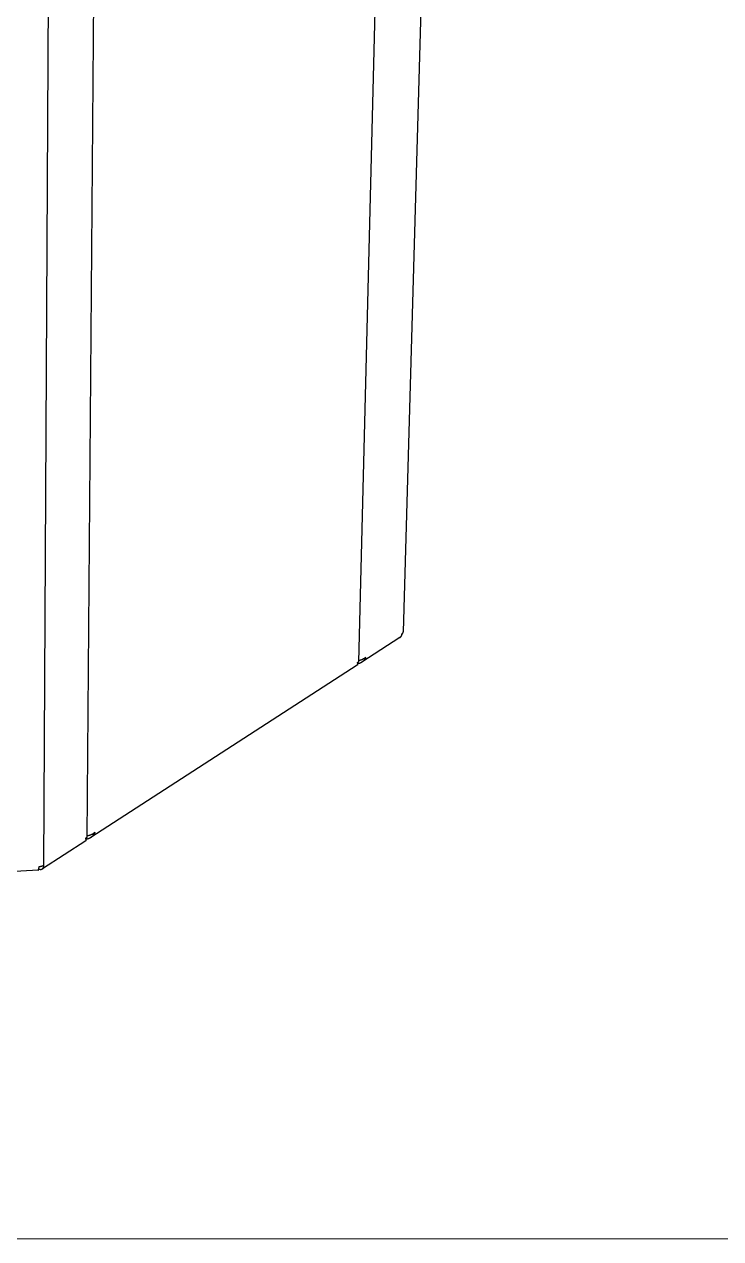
# Model space of a CAD drawing. Header units: millimetres. Extents: x -962 to 3068, y -237 to 2578.
# Drawn here: x 238.4 to 521.9, y -237.3 to 257.1 of the extents above; entities that cross this region are included whole.
import ezdxf

# ---------------------------------------------------------------- set-up
doc = ezdxf.new("R2010")
doc.units = ezdxf.units.MM
doc.header["$MEASUREMENT"] = 0
doc.layers.add('Domyślny', color=7, linetype='Continuous', true_color=0x000000)
doc.layers.add('Utwórz2D linie widoczne', color=7, linetype='Continuous', true_color=0x000000)

msp = doc.modelspace()

# ---------------------------------------------------------------- linework, layer by layer
at = {"layer": 'Domyślny'}
msp.add_line((246.44, -85.2), (249.41, 490.34), dxfattribs=at)
at = {"layer": 'Domyślny', "color": 18, "lineweight": 15, "true_color": 0x000000}
msp.add_line((3063.98, -237.31), (-962.43, -237.31), dxfattribs=at)
at = {"layer": 'Utwórz2D linie widoczne'}
for p, q in [((407.94, 549.9), (392.68, 9.78)), ((388.25, 543.03), (374.4, -2.46)), ((268.43, 498.32), (263.88, -73.89)), ((391.33, 7.46), (375.78, -2.61)), ((391.33, 7.46), (391.39, 7.5)), ((391.39, 7.5), (391.44, 7.54)), ((391.44, 7.54), (391.49, 7.58)), ((391.49, 7.58), (391.55, 7.63)), ((391.55, 7.63), (391.6, 7.68)), ((391.6, 7.68), (391.64, 7.73)), ((391.64, 7.73), (391.69, 7.78)), ((391.69, 7.78), (391.73, 7.83)), ((391.73, 7.83), (391.78, 7.89)), ((391.78, 7.89), (391.82, 7.94)), ((391.82, 7.94), (391.85, 8)), ((391.85, 8), (391.89, 8.06)), ((391.89, 8.06), (391.93, 8.12)), ((391.93, 8.12), (391.96, 8.18)), ((391.96, 8.18), (391.99, 8.24)), ((391.99, 8.24), (392.02, 8.3)), ((392.02, 8.3), (392.04, 8.37)), ((392.04, 8.37), (392.06, 8.43)), ((392.06, 8.43), (392.09, 8.5)), ((392.09, 8.5), (392.11, 8.57)), ((392.11, 8.57), (392.12, 8.63)), ((392.12, 8.68), (392.17, 8.74)), ((392.12, 8.63), (392.14, 8.7)), ((392.14, 8.7), (392.15, 8.77)), ((392.15, 8.77), (392.16, 8.84)), ((392.16, 8.84), (392.17, 8.9)), ((392.17, 9.04), (392.2, 9.06)), ((392.17, 8.97), (392.17, 9.04)), ((392.17, 8.9), (392.17, 8.97)), ((392.17, 8.74), (392.22, 8.81)), ((392.2, 9.06), (392.23, 9.07)), ((392.22, 8.81), (392.27, 8.88)), ((392.23, 9.07), (392.26, 9.09)), ((392.26, 9.09), (392.29, 9.11)), ((392.27, 8.88), (392.31, 8.95)), ((392.29, 9.11), (392.31, 9.13)), ((392.31, 9.13), (392.34, 9.15)), ((392.31, 8.95), (392.35, 9.02)), ((392.34, 9.15), (392.37, 9.17)), ((392.35, 9.02), (392.39, 9.09)), ((392.37, 9.17), (392.39, 9.19)), ((392.39, 9.19), (392.41, 9.22)), ((392.39, 9.09), (392.42, 9.16)), ((392.41, 9.22), (392.44, 9.24)), ((392.42, 9.16), (392.46, 9.24)), ((392.44, 9.24), (392.46, 9.27)), ((392.46, 9.24), (392.49, 9.31)), ((392.46, 9.27), (392.48, 9.29)), ((392.48, 9.29), (392.5, 9.32)), ((392.5, 9.32), (392.52, 9.35)), ((392.52, 9.35), (392.54, 9.37)), ((392.54, 9.37), (392.56, 9.4)), ((392.56, 9.4), (392.57, 9.43)), ((392.57, 9.43), (392.59, 9.46)), ((392.59, 9.46), (392.6, 9.49)), ((392.6, 9.49), (392.62, 9.52)), ((392.62, 9.52), (392.63, 9.55)), ((392.63, 9.55), (392.64, 9.58)), ((392.64, 9.58), (392.65, 9.61)), ((392.65, 9.61), (392.66, 9.65)), ((392.66, 9.65), (392.67, 9.68)), ((392.67, 9.71), (392.68, 9.74)), ((392.67, 9.68), (392.67, 9.71)), ((392.68, 9.74), (392.68, 9.78)), ((373.97, -3.78), (265.47, -74)), ((373.9, -2.78), (373.88, -2.79)), ((373.88, -2.79), (373.9, -2.81)), ((373.93, -2.78), (373.9, -2.78)), ((373.9, -2.81), (373.92, -2.84)), ((373.92, -2.84), (373.94, -2.86)), ((373.95, -2.78), (373.93, -2.78)), ((373.94, -2.86), (373.96, -2.89)), ((373.97, -2.78), (373.95, -2.78)), ((373.96, -2.89), (373.97, -2.92)), ((373.99, -2.77), (373.97, -2.78)), ((373.97, -2.92), (373.99, -2.95)), ((373.99, -3.75), (373.97, -3.78)), ((374.01, -2.77), (373.99, -2.77)), ((373.99, -2.95), (374, -2.98)), ((374, -3.72), (373.99, -3.75)), ((374, -2.98), (374.01, -3.01)), ((374.01, -3.69), (374, -3.72)), ((374.03, -2.76), (374.01, -2.77)), ((374.01, -3.01), (374.02, -3.04)), ((374.02, -3.66), (374.01, -3.69)), ((374.02, -3.04), (374.03, -3.07)), ((374.03, -3.63), (374.02, -3.66)), ((374.05, -2.75), (374.03, -2.76)), ((374.03, -3.07), (374.04, -3.1)), ((374.04, -3.6), (374.03, -3.63)), ((374.04, -3.1), (374.05, -3.13)), ((374.05, -3.57), (374.04, -3.6)), ((374.07, -2.75), (374.05, -2.75)), ((374.05, -3.13), (374.06, -3.16)), ((374.06, -3.54), (374.05, -3.57)), ((374.06, -3.16), (374.06, -3.19)), ((374.19, -3.19), (374.06, -3.21)), ((374.06, -3.19), (374.07, -3.22)), ((374.07, -3.48), (374.06, -3.51)), ((374.06, -3.51), (374.06, -3.54)), ((374.09, -2.74), (374.07, -2.75)), ((374.07, -3.22), (374.07, -3.25)), ((374.07, -3.25), (374.08, -3.29)), ((374.08, -3.41), (374.07, -3.45)), ((374.07, -3.45), (374.07, -3.48)), ((374.08, -3.29), (374.08, -3.32)), ((374.08, -3.32), (374.08, -3.35)), ((374.08, -3.35), (374.08, -3.38)), ((374.08, -3.38), (374.08, -3.41)), ((374.11, -2.73), (374.09, -2.74)), ((374.13, -2.72), (374.11, -2.73)), ((374.15, -2.71), (374.13, -2.72)), ((374.17, -2.7), (374.15, -2.71)), ((374.18, -2.69), (374.17, -2.7)), ((374.2, -2.68), (374.18, -2.69)), ((374.32, -3.17), (374.19, -3.19)), ((374.22, -2.67), (374.2, -2.68)), ((374.24, -2.65), (374.22, -2.67)), ((374.25, -2.64), (374.24, -2.65)), ((374.27, -2.63), (374.25, -2.64)), ((374.28, -2.61), (374.27, -2.63)), ((374.3, -2.6), (374.28, -2.61)), ((374.31, -2.58), (374.3, -2.6)), ((374.33, -2.56), (374.31, -2.58)), ((374.45, -3.15), (374.32, -3.17)), ((374.34, -2.55), (374.33, -2.56)), ((374.35, -2.53), (374.34, -2.55)), ((374.37, -2.51), (374.35, -2.53)), ((374.38, -2.49), (374.37, -2.51)), ((374.39, -2.48), (374.38, -2.49)), ((374.4, -2.46), (374.39, -2.48)), ((374.41, -1.81), (374.59, -1.8)), ((374.58, -3.12), (374.45, -3.15)), ((374.71, -3.09), (374.58, -3.12)), ((374.59, -1.8), (374.76, -1.77)), ((374.84, -3.05), (374.71, -3.09)), ((374.76, -1.77), (374.93, -1.75)), ((374.96, -3.01), (374.84, -3.05)), ((374.93, -1.75), (375.1, -1.71)), ((375.09, -2.96), (374.96, -3.01)), ((375.21, -2.91), (375.09, -2.96)), ((375.1, -1.71), (375.27, -1.67)), ((375.33, -2.86), (375.21, -2.91)), ((375.27, -1.67), (375.43, -1.62)), ((375.45, -2.8), (375.33, -2.86)), ((375.43, -1.62), (375.6, -1.57)), ((375.57, -2.73), (375.45, -2.8)), ((375.68, -2.67), (375.57, -2.73)), ((375.6, -1.57), (375.76, -1.51)), ((375.8, -2.6), (375.68, -2.67)), ((375.76, -1.51), (375.92, -1.45)), ((375.91, -2.52), (375.8, -2.6)), ((376.01, -2.44), (375.91, -2.52)), ((375.92, -1.45), (376.08, -1.38)), ((376.12, -2.36), (376.01, -2.44)), ((376.08, -1.38), (376.24, -1.31)), ((376.22, -2.28), (376.12, -2.36)), ((376.32, -2.19), (376.22, -2.28)), ((376.24, -1.31), (376.39, -1.23)), ((376.41, -2.1), (376.32, -2.19)), ((376.39, -1.23), (376.54, -1.14)), ((376.51, -2), (376.41, -2.1)), ((376.6, -1.9), (376.51, -2)), ((376.54, -1.14), (376.69, -1.05)), ((376.68, -1.8), (376.6, -1.9)), ((376.77, -1.7), (376.68, -1.8)), ((376.69, -1.05), (376.83, -0.96)), ((376.84, -1.59), (376.77, -1.7)), ((376.83, -0.96), (376.98, -0.86)), ((376.92, -1.48), (376.84, -1.59)), ((376.99, -1.37), (376.92, -1.48)), ((376.98, -0.86), (377.11, -0.75)), ((377.06, -1.26), (376.99, -1.37)), ((377.12, -1.14), (377.06, -1.26)), ((377.11, -0.75), (377.25, -0.64)), ((377.18, -1.02), (377.12, -1.14)), ((377.24, -0.9), (377.18, -1.02)), ((377.29, -0.78), (377.24, -0.9)), ((377.25, -0.64), (377.38, -0.53)), ((377.33, -0.65), (377.29, -0.78)), ((377.38, -0.53), (377.33, -0.65)), ((263.68, -74.15), (263.66, -74.17)), ((263.7, -74.14), (263.68, -74.15)), ((263.72, -74.12), (263.7, -74.14)), ((263.74, -74.1), (263.72, -74.12)), ((263.75, -74.08), (263.74, -74.1)), ((263.77, -74.06), (263.75, -74.08)), ((263.79, -74.04), (263.77, -74.06)), ((263.8, -74.02), (263.79, -74.04)), ((263.82, -74), (263.8, -74.02)), ((263.83, -73.98), (263.82, -74)), ((263.85, -73.96), (263.83, -73.98)), ((263.86, -73.94), (263.85, -73.96)), ((263.87, -73.91), (263.86, -73.94)), ((263.88, -73.89), (263.87, -73.91)), ((263.89, -73.19), (264.07, -73.18)), ((264.07, -73.18), (264.25, -73.16)), ((264.25, -73.16), (264.43, -73.13)), ((264.43, -73.13), (264.6, -73.1)), ((264.6, -73.1), (264.78, -73.06)), ((264.78, -73.06), (264.96, -73.02)), ((264.96, -73.02), (265.13, -72.97)), ((265.13, -72.97), (265.3, -72.91)), ((265.27, -74.12), (265.15, -74.18)), ((265.39, -74.05), (265.27, -74.12)), ((265.3, -72.91), (265.47, -72.85)), ((265.51, -73.97), (265.39, -74.05)), ((265.47, -72.85), (265.64, -72.78)), ((265.63, -73.9), (265.51, -73.97)), ((265.74, -73.81), (265.63, -73.9)), ((265.64, -72.78), (265.8, -72.71)), ((265.85, -73.73), (265.74, -73.81)), ((265.8, -72.71), (265.97, -72.63)), ((265.95, -73.64), (265.85, -73.73)), ((266.06, -73.55), (265.95, -73.64)), ((265.97, -72.63), (266.13, -72.54)), ((266.15, -73.45), (266.06, -73.55)), ((266.13, -72.54), (266.28, -72.45)), ((266.25, -73.35), (266.15, -73.45)), ((266.34, -73.25), (266.25, -73.35)), ((266.28, -72.45), (266.44, -72.36)), ((266.43, -73.14), (266.34, -73.25)), ((266.52, -73.03), (266.43, -73.14)), ((266.44, -72.36), (266.59, -72.26)), ((266.6, -72.92), (266.52, -73.03)), ((266.59, -72.26), (266.73, -72.15)), ((266.68, -72.8), (266.6, -72.92)), ((266.75, -72.69), (266.68, -72.8)), ((266.73, -72.15), (266.88, -72.04)), ((266.82, -72.57), (266.75, -72.69)), ((266.89, -72.45), (266.82, -72.57)), ((266.88, -72.04), (267.02, -71.93)), ((266.95, -72.32), (266.89, -72.45)), ((267.01, -72.2), (266.95, -72.32)), ((267.06, -72.07), (267.01, -72.2)), ((267.02, -71.93), (267.15, -71.81)), ((267.11, -71.94), (267.06, -72.07)), ((267.15, -71.81), (267.11, -71.94)), ((263.46, -75.3), (245.8, -86.73)), ((263.28, -74.32), (263.26, -74.32)), ((263.26, -74.32), (263.28, -74.35)), ((263.31, -74.32), (263.28, -74.32)), ((263.28, -74.35), (263.3, -74.38)), ((263.3, -74.38), (263.32, -74.41)), ((263.33, -74.31), (263.31, -74.32)), ((263.32, -74.41), (263.34, -74.44)), ((263.36, -74.31), (263.33, -74.31)), ((263.34, -74.44), (263.36, -74.47)), ((263.38, -74.3), (263.36, -74.31)), ((263.36, -74.47), (263.38, -74.5)), ((263.41, -74.3), (263.38, -74.3)), ((263.38, -74.5), (263.39, -74.53)), ((263.39, -74.53), (263.41, -74.56)), ((263.43, -74.29), (263.41, -74.3)), ((263.41, -74.56), (263.42, -74.59)), ((263.42, -74.59), (263.44, -74.62)), ((263.56, -74.63), (263.42, -74.64)), ((263.46, -74.28), (263.43, -74.29)), ((263.44, -74.62), (263.45, -74.65)), ((263.45, -74.65), (263.46, -74.69)), ((263.48, -74.27), (263.46, -74.28)), ((263.46, -74.69), (263.47, -74.72)), ((263.47, -75.27), (263.46, -75.3)), ((263.47, -74.72), (263.48, -74.75)), ((263.48, -75.24), (263.47, -75.27)), ((263.51, -74.26), (263.48, -74.27)), ((263.48, -74.75), (263.49, -74.79)), ((263.49, -75.17), (263.48, -75.2)), ((263.48, -75.2), (263.48, -75.24)), ((263.49, -74.79), (263.49, -74.82)), ((263.49, -74.82), (263.5, -74.86)), ((263.5, -75.13), (263.49, -75.17)), ((263.5, -74.86), (263.5, -74.89)), ((263.5, -74.89), (263.5, -74.93)), ((263.5, -74.93), (263.51, -74.96)), ((263.51, -75.03), (263.5, -75.07)), ((263.5, -75.07), (263.5, -75.1)), ((263.5, -75.1), (263.5, -75.13)), ((263.53, -74.25), (263.51, -74.26)), ((263.51, -74.96), (263.51, -75)), ((263.51, -75), (263.51, -75.03)), ((263.55, -74.24), (263.53, -74.25)), ((263.57, -74.23), (263.55, -74.24)), ((263.7, -74.62), (263.56, -74.63)), ((263.6, -74.21), (263.57, -74.23)), ((263.62, -74.2), (263.6, -74.21)), ((263.64, -74.18), (263.62, -74.2)), ((263.66, -74.17), (263.64, -74.18)), ((263.84, -74.6), (263.7, -74.62)), ((263.98, -74.58), (263.84, -74.6)), ((264.11, -74.56), (263.98, -74.58)), ((264.25, -74.52), (264.11, -74.56)), ((264.38, -74.49), (264.25, -74.52)), ((264.51, -74.45), (264.38, -74.49)), ((264.65, -74.4), (264.51, -74.45)), ((264.77, -74.36), (264.65, -74.4)), ((264.9, -74.3), (264.77, -74.36)), ((265.03, -74.25), (264.9, -74.3)), ((265.15, -74.18), (265.03, -74.25)), ((244.06, -87.28), (209.24, -89.17)), ((244.06, -87.28), (244.07, -87.27)), ((244.06, -87.28), (244.06, -87.28)), ((244.07, -87.27), (244.07, -87.27)), ((244.07, -87.27), (244.07, -87.27)), ((244.07, -87.27), (244.07, -87.27)), ((244.07, -87.27), (244.07, -87.27)), ((244.07, -87.27), (244.08, -87.27)), ((244.08, -87.27), (244.08, -87.27)), ((244.08, -87.27), (244.08, -87.27)), ((244.08, -87.27), (244.08, -87.27)), ((244.08, -87.27), (244.08, -87.27)), ((244.08, -87.27), (244.09, -87.27)), ((244.09, -87.27), (244.09, -87.27)), ((244.09, -87.27), (244.09, -87.27)), ((244.09, -87.27), (244.09, -87.27)), ((244.09, -87.27), (244.09, -87.27)), ((244.09, -87.27), (244.1, -87.27)), ((244.1, -87.27), (244.1, -87.26)), ((244.1, -87.26), (244.1, -87.26)), ((244.1, -87.26), (244.1, -87.26)), ((244.1, -87.26), (244.1, -87.26)), ((244.1, -87.26), (244.11, -87.26)), ((244.1, -87.27), (244.1, -87.27)), ((244.11, -87.26), (244.12, -87.25)), ((244.11, -87.26), (244.11, -87.26)), ((244.11, -87.26), (244.11, -87.26)), ((244.11, -87.26), (244.11, -87.26)), ((244.12, -87.25), (244.12, -87.25)), ((244.12, -87.25), (244.12, -87.25)), ((244.12, -87.25), (244.13, -87.25)), ((244.13, -87.24), (244.14, -87.23)), ((244.13, -87.25), (244.13, -87.24)), ((244.13, -87.24), (244.13, -87.24)), ((244.14, -87.23), (244.15, -87.22)), ((244.14, -87.23), (244.14, -87.23)), ((244.14, -87.23), (244.14, -87.23)), ((244.15, -87.22), (244.16, -87.21)), ((244.15, -87.22), (244.15, -87.22)), ((244.16, -87.21), (244.16, -87.2)), ((244.16, -87.2), (244.17, -87.2)), ((244.16, -87.21), (244.16, -87.21)), ((244.17, -87.19), (244.18, -87.17)), ((244.17, -87.2), (244.17, -87.19)), ((244.18, -87.17), (244.19, -87.17)), ((244.19, -87.15), (244.2, -87.14)), ((244.19, -87.17), (244.19, -87.15)), ((244.2, -87.13), (244.21, -87.11)), ((244.2, -87.14), (244.2, -87.13)), ((244.21, -87.11), (244.22, -87.08)), ((244.22, -87.08), (244.23, -87.06)), ((244.23, -87.06), (244.24, -87.03)), ((244.24, -87.03), (244.25, -87)), ((244.25, -87), (244.26, -86.97)), ((244.26, -86.97), (244.28, -86.9)), ((244.28, -86.9), (244.3, -86.82)), ((244.3, -86.82), (244.32, -86.74)), ((244.32, -86.74), (244.33, -86.65)), ((244.32, -86.75), (244.37, -86.77)), ((244.33, -86.65), (244.36, -86.46)), ((244.36, -86.46), (244.39, -86.25)), ((244.37, -86.77), (244.42, -86.79)), ((244.39, -86.25), (244.42, -86.01)), ((244.42, -86.01), (244.44, -85.76)), ((244.42, -86.79), (244.47, -86.81)), ((244.44, -85.76), (244.58, -85.76)), ((244.47, -86.81), (244.53, -86.83)), ((244.53, -86.83), (244.58, -86.85)), ((244.58, -85.76), (244.72, -85.75)), ((244.58, -86.85), (244.63, -86.86)), ((244.63, -86.86), (244.69, -86.88)), ((244.69, -86.88), (244.74, -86.89)), ((244.72, -85.75), (244.86, -85.73)), ((244.74, -86.89), (244.79, -86.9)), ((244.79, -86.9), (244.85, -86.91)), ((244.85, -86.91), (244.9, -86.92)), ((244.86, -85.73), (245, -85.71)), ((244.9, -86.92), (244.95, -86.92)), ((244.95, -86.92), (245, -86.93)), ((245, -85.71), (245.14, -85.69)), ((245, -86.93), (245.05, -86.93)), ((245.05, -86.93), (245.11, -86.93)), ((245.11, -86.93), (245.13, -86.93)), ((245.13, -86.93), (245.16, -86.93)), ((245.14, -85.69), (245.27, -85.66)), ((245.16, -86.93), (245.21, -86.93)), ((245.21, -86.93), (245.25, -86.92)), ((245.25, -86.92), (245.3, -86.92)), ((245.27, -85.66), (245.41, -85.62)), ((245.3, -86.92), (245.34, -86.91)), ((245.34, -86.91), (245.39, -86.9)), ((245.39, -86.9), (245.41, -86.9)), ((245.41, -85.62), (245.54, -85.59)), ((245.41, -86.9), (245.43, -86.89)), ((245.43, -86.89), (245.46, -86.88)), ((245.46, -86.88), (245.48, -86.88)), ((245.48, -86.88), (245.5, -86.87)), ((245.5, -86.87), (245.52, -86.86)), ((245.52, -86.86), (245.54, -86.86)), ((245.54, -85.59), (245.68, -85.54)), ((245.54, -86.86), (245.57, -86.85)), ((245.57, -86.85), (245.59, -86.84)), ((245.59, -86.84), (245.61, -86.83)), ((245.61, -86.83), (245.63, -86.82)), ((245.63, -86.82), (245.65, -86.81)), ((245.65, -86.81), (245.67, -86.8)), ((245.67, -86.8), (245.69, -86.79)), ((245.68, -85.54), (245.81, -85.5)), ((245.69, -86.79), (245.72, -86.78)), ((245.72, -86.78), (245.74, -86.77)), ((245.74, -86.77), (245.76, -86.76)), ((245.76, -86.76), (245.78, -86.75)), ((245.78, -86.75), (245.8, -86.74)), ((245.8, -86.74), (245.82, -86.72)), ((245.81, -85.5), (245.94, -85.44)), ((245.82, -86.72), (245.83, -86.71)), ((245.83, -86.71), (245.85, -86.7)), ((245.85, -86.7), (245.87, -86.68)), ((245.87, -86.68), (245.89, -86.67)), ((245.89, -86.67), (245.91, -86.65)), ((245.91, -86.65), (245.93, -86.64)), ((245.93, -86.64), (245.95, -86.62)), ((245.94, -85.44), (246.07, -85.39)), ((245.95, -86.62), (245.96, -86.61)), ((245.96, -86.61), (245.98, -86.59)), ((245.98, -86.59), (246, -86.57)), ((246, -86.57), (246.01, -86.56)), ((246.01, -86.56), (246.03, -86.54)), ((246.03, -86.54), (246.05, -86.52)), ((246.05, -86.52), (246.06, -86.5)), ((246.06, -86.5), (246.08, -86.49)), ((246.07, -85.39), (246.2, -85.33)), ((246.08, -86.49), (246.09, -86.47)), ((246.09, -86.47), (246.11, -86.45)), ((246.11, -86.45), (246.12, -86.43)), ((246.12, -86.43), (246.14, -86.41)), ((246.14, -86.41), (246.15, -86.39)), ((246.15, -86.39), (246.17, -86.37)), ((246.17, -86.37), (246.18, -86.35)), ((246.18, -86.35), (246.19, -86.33)), ((246.19, -86.33), (246.21, -86.3)), ((246.2, -85.33), (246.32, -85.26)), ((246.21, -86.3), (246.23, -86.26)), ((246.23, -86.26), (246.25, -86.22)), ((246.25, -86.22), (246.28, -86.17)), ((246.28, -86.17), (246.3, -86.12)), ((246.3, -86.12), (246.31, -86.08)), ((246.31, -86.08), (246.33, -86.03)), ((246.32, -85.26), (246.44, -85.2)), ((246.33, -86.03), (246.35, -85.97)), ((246.35, -85.97), (246.37, -85.92)), ((246.37, -85.92), (246.38, -85.87)), ((246.38, -85.87), (246.39, -85.81)), ((246.39, -85.81), (246.41, -85.76)), ((246.41, -85.76), (246.42, -85.71)), ((246.42, -85.65), (246.43, -85.6)), ((246.42, -85.71), (246.42, -85.65)), ((246.43, -85.6), (246.44, -85.54)), ((246.45, -85.25), (246.44, -85.2)), ((246.44, -85.42), (246.45, -85.37)), ((246.44, -85.48), (246.44, -85.42)), ((246.44, -85.54), (246.44, -85.48)), ((246.45, -85.31), (246.45, -85.25)), ((246.45, -85.37), (246.45, -85.31))]:
    msp.add_line(p, q, dxfattribs=at)

doc.saveas('drawing.dxf')
